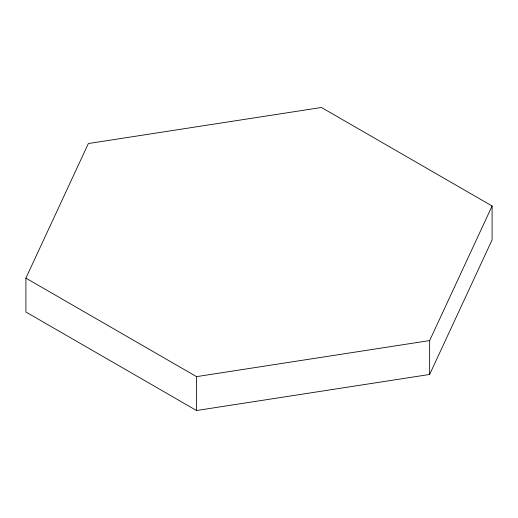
<?xml version="1.0" encoding="UTF-8"?>
<svg xmlns="http://www.w3.org/2000/svg" width="518" height="518" viewBox="0 0 518 518"><rect width="100%" height="100%" fill="white"/><g stroke="black" fill="none" stroke-linecap="round" stroke-linejoin="round"><path stroke-width="0.78" d="M25.9 278.121L88.358 143.538L321.464 107.485L492.1 206.002L492.1 239.879L429.642 374.462L196.536 410.515L25.9 311.998L25.9 278.121L196.536 376.638L429.642 340.579L492.1 206.002M429.642 340.579L429.642 374.462M196.536 376.638L196.536 410.515"/></g></svg>
